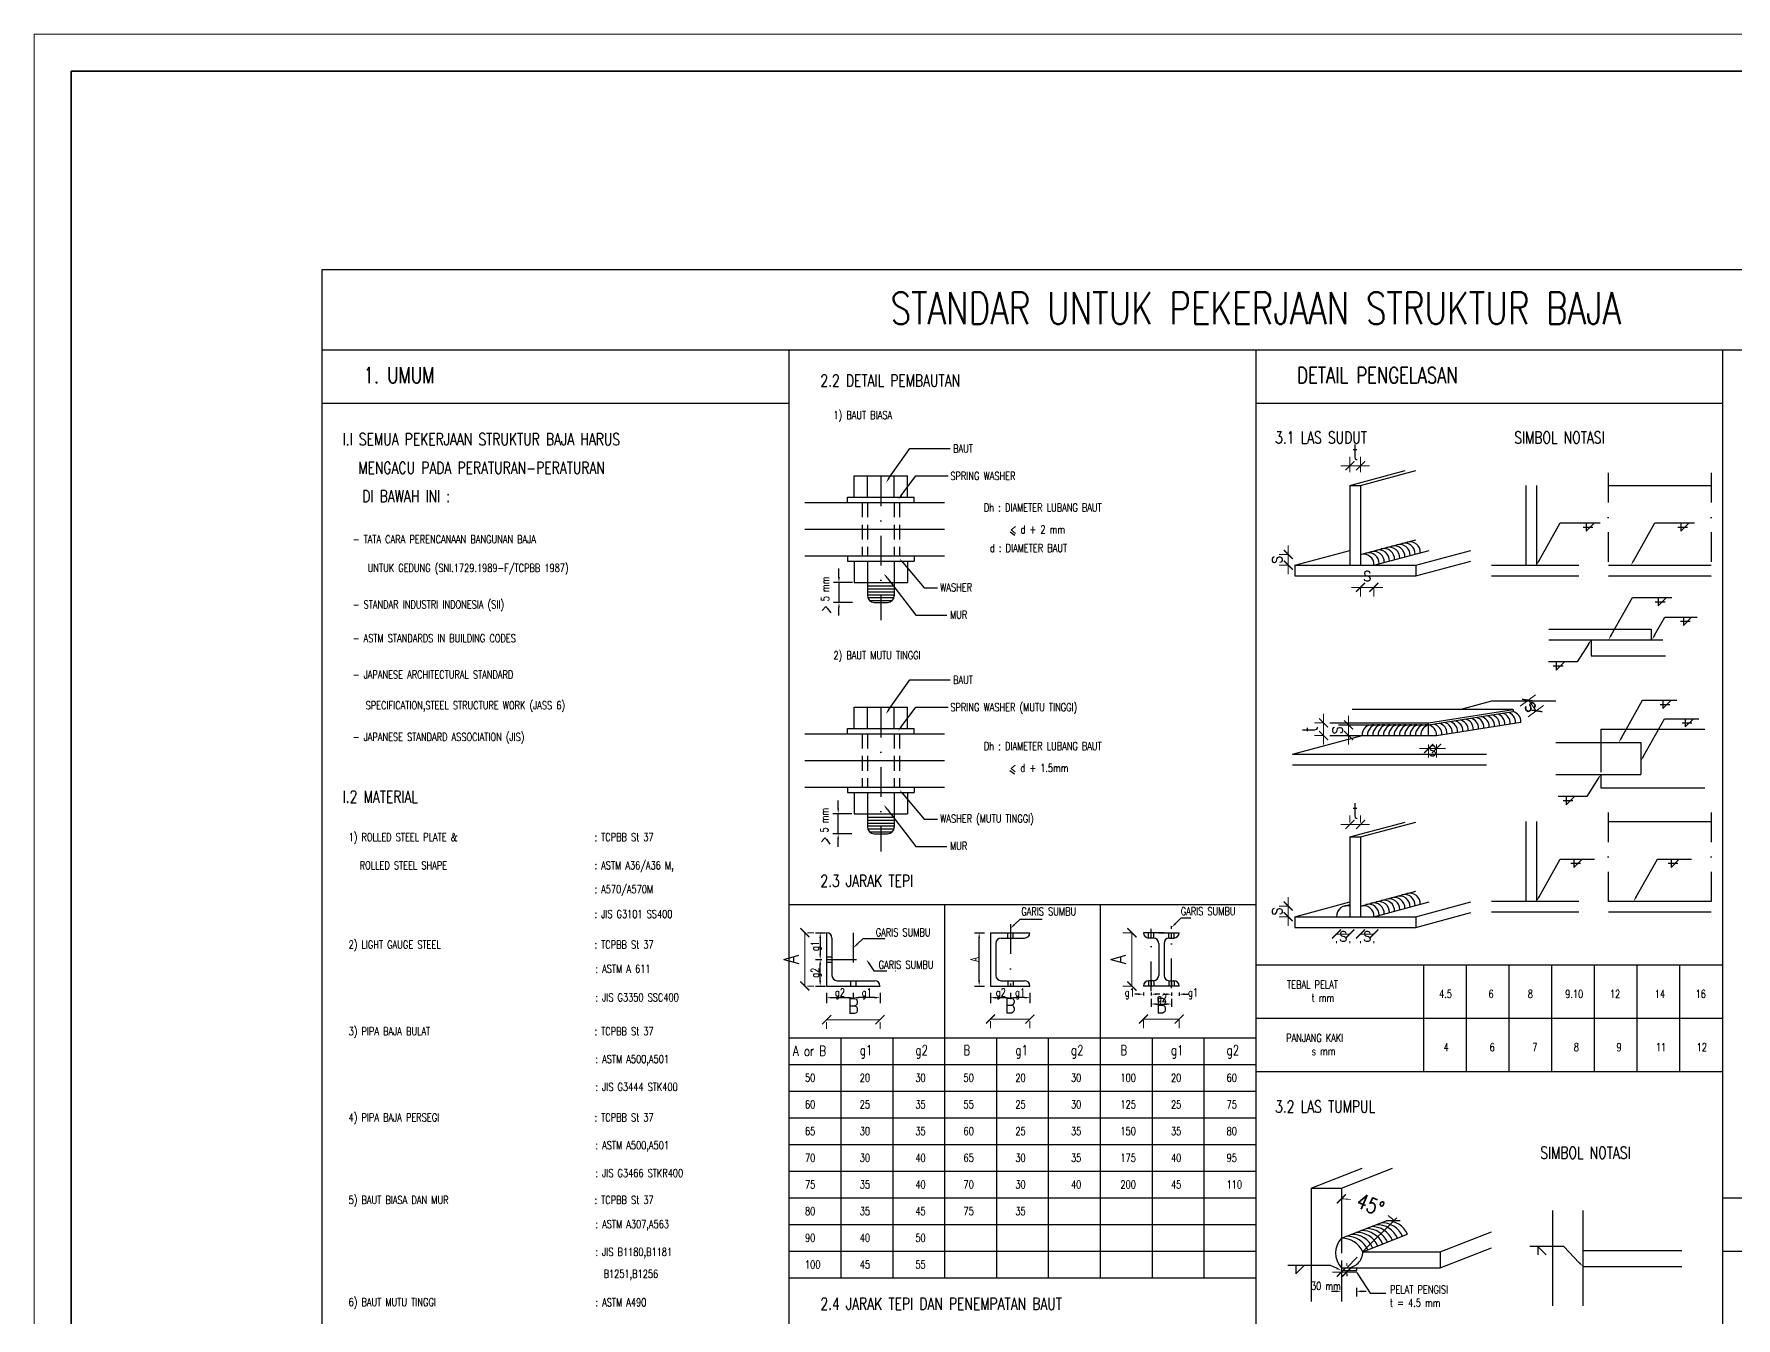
# Model space of a CAD drawing. Header units: inches. Extents: x 266054 to 836293, y -258454 to -102650.
# Drawn here: x 444722 to 467642, y -150696 to -133405 of the extents above; entities that cross this region are included whole.
import ezdxf
from ezdxf.enums import TextEntityAlignment as Align

# ---------------------------------------------------------------- set-up
doc = ezdxf.new("R2010")
doc.units = ezdxf.units.IN
doc.header["$LTSCALE"] = 800
doc.header["$MEASUREMENT"] = 0
for name, pattern in [('DASHDOT', [1, 0.5, -0.25, 0, -0.25]), ('DASHDOT2', [12.7, 6.35, -3.175, 0, -3.175]), ('DASHED', [0.75, 0.5, -0.25]), ('HIDDEN', [0.375, 0.25, -0.125]), ('HIDDEN2', [0.1875, 0.125, -0.0625])]:
    doc.linetypes.add(name, pattern=pattern)
for name, color, linetype, lineweight in [('DIMENSI', 179, 'Continuous', 0), ('GRS KOP', 1, 'Continuous', 35), ('kop', 7, 'Continuous', 20)]:
    doc.layers.add(name, color=color, linetype=linetype, lineweight=lineweight)
for name, color, linetype in [('LOGO', 7, 'Continuous'), ('U000D1', 8, 'Continuous'), ('U000G1', 1, 'Continuous'), ('U000G2', 7, 'Continuous'), ('U000GA', 9, 'HIDDEN2'), ('U000GG', 9, 'DASHDOT2'), ('U000H9', 9, 'Continuous'), ('U000T2', 7, 'Continuous'), ('U000T3', 7, 'Continuous'), ('U000T5', 5, 'Continuous')]:
    doc.layers.add(name, color=color, linetype=linetype)
doc.styles.add('BARU', font='arial.ttf')
doc.styles.add('ROMANS', font='romans.shx', dxfattribs={"width": 0.8, "height": 0.25})
doc.styles.add('SIMPLEX', font='SIMPLEX')
doc.styles.get("Standard").update_dxf_attribs({"font": 'romans.shx'})

# ---------------------------------------------------------------- blocks, each defined once
blk = doc.blocks.new('_ArchTick')
at = {"layer": 'LOGO', "color": 0, "const_width": 0.15}
blk.add_lwpolyline([(-0.5, -0.5), (0.5, 0.5)], dxfattribs=at)
blk = doc.blocks.new('kop')
at = {"layer": 'GRS KOP'}
blk.add_lwpolyline([(1, 54), (83, 54), (83, 1), (1, 1)], close=True, dxfattribs=at)
at = {"layer": 'kop', "color": 7}
for p, q in [((84, 55), (0, 55)), ((0, 55), (0, 0))]:
    blk.add_line(p, q, dxfattribs=at)
at = {"layer": 'kop', "style": 'BARU', "flags": 4}
for p, height in [((73.8, 5.4), 0.35), ((73.8, 4.9), 0.35), ((80.303, 5.382), 0.25), ((80.303, 4.882), 0.25), ((73.8, 4.4), 0.35), ((80.303, 4.382), 0.25)]:
    blk.add_attdef('-', p, '', height=height, dxfattribs=at)
at = {"layer": 'kop', "flags": 4}
for tag, p in [('AR-00', (78.057, 2.648)), ('00', (81.238, 2.647))]:
    blk.add_attdef(tag, text='', height=0.35, dxfattribs=at).set_placement(p, align=Align.MIDDLE)

msp = doc.modelspace()

# ---------------------------------------------------------------- linework, layer by layer
for p, q in [((448601.9, -136577.9), (473749.1, -136577.9)), ((448601.9, -157313.4), (448601.9, -136577.9)), ((448601.9, -137655.7), (473749.1, -137655.7)), ((454888.7, -137655.7), (454888.7, -157313.4)), ((461175.5, -137655.7), (461175.5, -157313.4)), ((467462.3, -137655.7), (467462.3, -157313.4)), ((448601.9, -138374.2), (454888.7, -138374.2)), ((461175.5, -145940.3), (467462.3, -145940.3)), ((463434.5, -145940.3), (463434.5, -147377.2)), ((464009.3, -145940.3), (464009.3, -147377.2)), ((464584.1, -145940.3), (464584.1, -147377.2)), ((465158.9, -145940.3), (465158.9, -147377.2)), ((465733.7, -145940.3), (465733.7, -147377.2)), ((466308.5, -145940.3), (466308.5, -147377.2)), ((466883.2, -145940.3), (466883.2, -147377.2)), ((461175.5, -146658.7), (467462.3, -146658.7)), ((461175.5, -147377.2), (467462.3, -147377.2)), ((467462.3, -149076.6), (473749.1, -149076.6)), ((467462.3, -149795.1), (473749.1, -149795.1))]:
    msp.add_line(p, q)
at = {"layer": 'DIMENSI', "color": 8, "lineweight": 0, "ltscale": 0.2}
for p, q in [((462443.2, -139304.8), (462443.2, -139097.1)), ((462586.9, -139304.8), (462586.9, -139097.1)), ((462443.2, -139218.6), (462321.7, -139218.6)), ((462443.2, -139218.6), (462586.9, -139218.6)), ((462586.9, -139218.6), (462708.4, -139218.6)), ((461614.9, -140413.7), (461490.5, -140413.7)), ((461612, -140413.7), (461612, -140292.2)), ((461612, -140413.7), (461612, -140557.4)), ((461614.9, -140557.4), (461490.5, -140557.4)), ((461612, -140557.4), (461612, -140678.9)), ((462586.9, -140856.3), (462465.4, -140856.3)), ((462586.9, -140853.4), (462586.9, -140977.8)), ((462586.9, -140856.3), (462766.5, -140856.3)), ((462766.5, -140853.4), (462766.5, -140977.8)), ((462766.5, -140856.3), (462888, -140856.3)), ((464737.3, -142456.9), (464943.7, -142304.7)), ((464841.9, -142598.7), (465048.3, -142446.6)), ((464950.5, -142518.7), (464845.9, -142376.8)), ((462091.4, -142681.8), (461967, -142681.8)), ((462088.5, -142681.8), (462088.5, -142560.3)), ((462088.5, -142681.8), (462088.5, -142852.4)), ((462427.6, -142708.7), (462303.1, -142708.7)), ((462424.6, -142708.7), (462424.6, -142587.2)), ((462424.6, -142708.7), (462424.6, -142852.4)), ((462091.4, -142852.4), (461967, -142852.4)), ((462088.5, -142852.4), (462088.5, -142973.9)), ((462427.6, -142852.4), (462303.1, -142852.4)), ((462424.6, -142852.4), (462424.6, -142973.9)), ((463503.1, -142973.9), (463503.1, -143148)), ((463609, -142973.9), (463609, -143148)), ((463503.1, -143026.5), (463381.6, -143026.5)), ((463503.1, -143026.5), (463609, -143026.5)), ((463609, -143026.5), (463730.5, -143026.5)), ((462443.2, -144023.4), (462443.2, -143927.4)), ((462586.9, -144023.4), (462586.9, -143927.4)), ((462443.2, -144048.9), (462321.7, -144048.9)), ((462443.2, -144048.9), (462586.9, -144048.9)), ((462586.9, -144048.9), (462708.4, -144048.9)), ((461612, -145148.3), (461612, -145026.8)), ((461614.9, -145148.3), (461490.5, -145148.3)), ((461614.9, -145292), (461490.5, -145292)), ((461612, -145148.3), (461612, -145292)), ((461612, -145292), (461612, -145413.5)), ((455102.7, -146226.2), (455102.7, -145507.7)), ((455138.4, -145507.7), (455224.2, -145507.7)), ((459505.3, -145507.7), (459386, -145507.7)), ((459507.5, -146226.2), (459507.5, -145507.7)), ((462263.5, -145525), (462443.2, -145525)), ((462586.9, -145525), (462766.5, -145525)), ((462263.5, -145619.2), (462263.5, -145646.5)), ((462443.2, -145619.2), (462443.2, -145646.5)), ((462586.9, -145619.2), (462586.9, -145646.5)), ((462766.5, -145619.2), (462766.5, -145646.5)), ((455138.4, -146226.2), (455224.2, -146226.2)), ((459505.3, -146226.2), (459386, -146226.2)), ((455396.2, -146678.6), (456114.7, -146678.6)), ((457602.1, -146670.4), (458133.4, -146670.4)), ((459662.8, -146670.4), (460144.4, -146670.4)), ((455396.2, -146714.3), (455396.2, -146800.1)), ((456114.7, -146714.3), (456114.7, -146800.1)), ((457602.1, -146700.4), (457602.1, -146791.9)), ((458133.4, -146700.4), (458133.4, -146791.9)), ((459662.8, -146687), (459662.8, -146791.9)), ((460144.4, -146687), (460144.4, -146791.9)), ((462328, -150079.3), (462206.5, -150079.3)), ((462328, -149996), (462328, -149957.8)), ((462328, -150079.3), (462399.8, -150079.3)), ((462399.8, -149996), (462399.8, -149957.8)), ((462399.8, -150079.3), (462521.3, -150079.3))]:
    msp.add_line(p, q, dxfattribs=at)
for start, end in [(82.91665, 90), (45, 50.98071)]:
    msp.add_arc((462328, -150091.3), 998.8, start, end, dxfattribs=at)
at = {"layer": 'U000D1'}
for p, q in [((456234.4, -139387.8), (456515.5, -138986.5)), ((456515.5, -138986.5), (457058.9, -138986.5)), ((456401.8, -139619.1), (456598.4, -139354.6)), ((456598.4, -139354.6), (457031.3, -139354.6)), ((464989.9, -140494.8), (465274.9, -139989.2)), ((465274.9, -139989.2), (465735, -139989.2)), ((465623.6, -139989.2), (465623.6, -140100.6)), ((465735, -139989.2), (465623.6, -140100.6)), ((465643, -139989.2), (465808.6, -139989.2)), ((465808.6, -139989.2), (465811.9, -139989.2)), ((466264.3, -140494.8), (466549.3, -139989.2)), ((466549.3, -139989.2), (467009.4, -139989.2)), ((467009.4, -139989.2), (466898, -140100.6)), ((466898, -139989.2), (466898, -140100.6)), ((466917.4, -139989.2), (467083.1, -139989.2)), ((465583.7, -140044.9), (465715.6, -140044.9)), ((466858.1, -140044.9), (466990, -140044.9)), ((455562.2, -140725.5), (455562.2, -140604.7)), ((456423.5, -140523.3), (456708.9, -140864)), ((455744.9, -140790.6), (455490.3, -140790.6)), ((455562.2, -140790.6), (455562.2, -141060)), ((456209.4, -140727.6), (456598.4, -141232.2)), ((456708.9, -140864), (456887.4, -140864)), ((455744.9, -141060), (455490.3, -141060)), ((455562.2, -141233.5), (455562.2, -141127.7)), ((465961.3, -141499.7), (466246.3, -140994.1)), ((466246.3, -140994.1), (466706.4, -140994.1)), ((466555.1, -141049.8), (466687, -141049.8)), ((466595, -140994.1), (466595, -141105.5)), ((466706.4, -140994.1), (466595, -141105.5)), ((466614.4, -140994.1), (466780.1, -140994.1)), ((456598.4, -141232.2), (457012.8, -141232.2)), ((466546.2, -141499.7), (466682.9, -141257.1)), ((466682.9, -141257.1), (467118.2, -141257.1)), ((466893.2, -141312.8), (467025.1, -141312.8)), ((467044.5, -141257.1), (466933.1, -141368.6)), ((466933.1, -141257.1), (466933.1, -141368.6)), ((465653.7, -141623), (465503.7, -141858.9)), ((466501.1, -141418.7), (466501.1, -141562.4)), ((465118.9, -141858.9), (465115.7, -141858.9)), ((465503.7, -141858.9), (465118.9, -141858.9)), ((465332.4, -141858.9), (465220.9, -141970.3)), ((465220.9, -141858.9), (465220.9, -141970.3)), ((465181, -141914.6), (465312.9, -141914.6)), ((456234.4, -142502.5), (456515.5, -142101.2)), ((456515.5, -142101.2), (457058.9, -142101.2)), ((456401.8, -142733.8), (456598.4, -142469.3)), ((456598.4, -142469.3), (457031.3, -142469.3)), ((466098.9, -142883), (466383.9, -142377.4)), ((466383.9, -142377.4), (466844, -142377.4)), ((466619.1, -142433.1), (466750.9, -142433.1)), ((466659, -142377.4), (466659, -142488.8)), ((466770.4, -142377.4), (466659, -142488.8)), ((466396.3, -143130.6), (466681.3, -142625)), ((466681.3, -142625), (467141.4, -142625)), ((466916.4, -142680.7), (467048.3, -142680.7)), ((466956.3, -142625), (466956.3, -142736.4)), ((467067.8, -142625), (466956.3, -142736.4)), ((465783.6, -143437.3), (465633.6, -143673.1)), ((456423.5, -143638), (456708.9, -143978.7)), ((465633.6, -143673.1), (465248.8, -143673.1)), ((465354.1, -143673.1), (465354.1, -143784.6)), ((465465.5, -143673.1), (465354.1, -143784.6)), ((455734.2, -143905.3), (455479.6, -143905.3)), ((455551.4, -143833.4), (455551.4, -143727.6)), ((455551.4, -144174.7), (455551.4, -143905.3)), ((456209.4, -143842.4), (456598.4, -144346.9)), ((465314.1, -143728.9), (465446, -143728.9)), ((456708.9, -143978.7), (456887.4, -143978.7)), ((455734.2, -144174.7), (455479.6, -144174.7)), ((455551.4, -144352.4), (455551.4, -144246.6)), ((456598.4, -144346.9), (457012.8, -144346.9)), ((464989.9, -145022.1), (465274.9, -144516.5)), ((465274.9, -144516.5), (465735, -144516.5)), ((465418.1, -144572.2), (465549.9, -144572.2)), ((465458, -144516.5), (465458, -144627.9)), ((465569.4, -144516.5), (465458, -144627.9)), ((466299.1, -145022.1), (466584, -144516.5)), ((466584, -144516.5), (467044.2, -144516.5)), ((466727.2, -144572.2), (466859.1, -144572.2)), ((466878.5, -144516.5), (466767.1, -144627.9)), ((466767.1, -144516.5), (466767.1, -144627.9)), ((460093.5, -145385.2), (460172.3, -145308.5)), ((460172.3, -145308.5), (460301.3, -145308.5)), ((455245.9, -145507.7), (455381.3, -145507.7)), ((457386.7, -145507.7), (457522.1, -145507.7)), ((457923.3, -145400), (458002.2, -145323.3)), ((458002.2, -145323.3), (458296.9, -145323.3)), ((455309.4, -145579.5), (455309.4, -145795.1)), ((455806.9, -145662.4), (455885.8, -145585.7)), ((455885.8, -145585.7), (456180.5, -145585.7)), ((457450.2, -146154.3), (457450.2, -145577.7)), ((455245.9, -145866.9), (455331.6, -145866.9)), ((455309.4, -146154.3), (455309.4, -145938.8)), ((455970.9, -145926.6), (456033.2, -146019.3)), ((456033.2, -146019.3), (456205.1, -146019.3)), ((456319.7, -146019.3), (456323, -146019.3)), ((455245.9, -146226.2), (455381.3, -146226.2)), ((455396.2, -146318.8), (455396.2, -146454.2)), ((455468, -146382.3), (455683.6, -146382.3)), ((455755.4, -146318.8), (455755.4, -146404.6)), ((456042.8, -146382.3), (455827.3, -146382.3)), ((456114.7, -146318.8), (456114.7, -146454.2)), ((457386.7, -146226.2), (457522.1, -146226.2)), ((457602.1, -146318.8), (457602.1, -146454.2)), ((457674, -146382.3), (457800, -146382.3)), ((457871.8, -146318.8), (457871.8, -146404.6)), ((458061.6, -146382.3), (457943.7, -146382.3)), ((458133.4, -146318.8), (458133.4, -146454.2)), ((459595.4, -146335.6), (459544.6, -146335.6)), ((459662.8, -146311.8), (459662.8, -146354.7)), ((459765.2, -146311.8), (459765.2, -146352.5)), ((459765.2, -146397.9), (459765.2, -146505.9)), ((459883, -146335.6), (459820.4, -146335.6)), ((459924.2, -146335.6), (459986.8, -146335.6)), ((460041.9, -146311.8), (460041.9, -146356.9)), ((460041.9, -146397.9), (460041.9, -146505.9)), ((460144.4, -146311.8), (460144.4, -146359)), ((460211.8, -146335.6), (460262.5, -146335.6)), ((459837.1, -146468.3), (459970.1, -146468.3)), ((464870.4, -149732.1), (464867.2, -149732.1)), ((465324.4, -149732.1), (464870.4, -149732.1)), ((464975.6, -149732.1), (464975.6, -149843.5)), ((464975.6, -149732.1), (465087.1, -149843.5)), ((465532.2, -149952.1), (465324.4, -149732.1)), ((462180.6, -149989.7), (461608.3, -149989.7)), ((461713.5, -149989.7), (461713.5, -150101.1)), ((461824.9, -149989.7), (461713.5, -150101.1)), ((461818.4, -149989.7), (461815.2, -149989.7)), ((462262.3, -150026.1), (462180.6, -149989.7)), ((462550.3, -150103.9), (462714.5, -150361.7)), ((462196.6, -150337.1), (462255.4, -150337.1)), ((462328, -150319.4), (462328, -150409)), ((462530.5, -150291.7), (462530.5, -150327.6)), ((462530.5, -150319.4), (462530.5, -150409)), ((462603, -150337.1), (462661.8, -150337.1)), ((462714.5, -150361.7), (462925.6, -150361.7)), ((462925.6, -150361.7), (462928.8, -150361.7))]:
    msp.add_line(p, q, dxfattribs=at)
for points in [[(456244.2, -139394.7), (456224.6, -139380.9), (456193.2, -139446.7)], [(456411.4, -139626.2), (456392.2, -139611.9), (456359, -139676.8)], [(456414.3, -140531), (456432.7, -140515.6), (456377.4, -140468.3)], [(465000.4, -140500.7), (464979.5, -140489), (464954.7, -140557.4)], [(466274.8, -140500.7), (466253.9, -140489), (466229.1, -140557.4)], [(455550.2, -140718.7), (455574.1, -140718.7), (455562.2, -140790.6)], [(456199.9, -140734.9), (456218.9, -140720.3), (456165.5, -140670.7)], [(455550.2, -141131.8), (455574.1, -141131.8), (455562.2, -141060)], [(465643.6, -141616.6), (465663.8, -141629.5), (465692.2, -141562.4)], [(465971.8, -141505.6), (465950.9, -141493.9), (465926.1, -141562.3)], [(466556.6, -141505.6), (466535.8, -141493.9), (466510.9, -141562.3)], [(456244.2, -142509.4), (456224.6, -142495.7), (456193.2, -142561.4)], [(456411.4, -142740.9), (456392.2, -142726.7), (456359, -142791.5)], [(466109.3, -142888.9), (466088.5, -142877.1), (466063.6, -142945.6)], [(466406.7, -143136.5), (466385.8, -143124.7), (466361, -143193.2)], [(465773.5, -143430.9), (465793.7, -143443.7), (465822.1, -143376.7)], [(456414.3, -143645.7), (456432.7, -143630.4), (456377.4, -143583)], [(455539.4, -143833.4), (455563.4, -143833.4), (455551.4, -143905.3)], [(456199.9, -143849.7), (456218.9, -143835), (456165.5, -143785.5)], [(455539.4, -144246.6), (455563.4, -144246.6), (455551.4, -144174.7)], [(465000.4, -145028), (464979.5, -145016.2), (464954.7, -145084.7)], [(466309.5, -145028), (466288.6, -145016.2), (466263.8, -145084.7)], [(455297.4, -145579.5), (455321.4, -145579.5), (455309.4, -145507.7)], [(457438.3, -145579.5), (457462.2, -145579.5), (457450.2, -145507.7)], [(457931.7, -145408.6), (457915, -145391.5), (457871.8, -145450.1)], [(460101.8, -145393.8), (460085.1, -145376.6), (460041.9, -145435.3)], [(455815.3, -145671), (455798.6, -145653.8), (455755.4, -145712.5)], [(455297.4, -145795.1), (455321.4, -145795.1), (455309.4, -145866.9)], [(455297.4, -145938.8), (455321.4, -145938.8), (455309.4, -145866.9)], [(455961, -145933.3), (455980.8, -145919.9), (455930.8, -145866.9)], [(455297.4, -146154.3), (455321.4, -146154.3), (455309.4, -146226.2)], [(457438.3, -146154.3), (457462.2, -146154.3), (457450.2, -146226.2)], [(455468, -146370.4), (455468, -146394.3), (455396.2, -146382.3)], [(455683.6, -146370.4), (455683.6, -146394.3), (455755.4, -146382.3)], [(455827.3, -146370.4), (455827.3, -146394.3), (455755.4, -146382.3)], [(456042.8, -146370.4), (456042.8, -146394.3), (456114.7, -146382.3)], [(457674, -146370.4), (457674, -146394.3), (457602.1, -146382.3)], [(457800, -146370.4), (457800, -146394.3), (457871.8, -146382.3)], [(457943.7, -146370.4), (457943.7, -146394.3), (457871.8, -146382.3)], [(458061.6, -146370.4), (458061.6, -146394.3), (458133.4, -146382.3)], [(459590.9, -146323.6), (459590.9, -146347.6), (459662.8, -146335.6)], [(459837.1, -146323.6), (459837.1, -146347.6), (459765.2, -146335.6)], [(459970.1, -146323.6), (459970.1, -146347.6), (460041.9, -146335.6)], [(460216.2, -146323.6), (460216.2, -146347.6), (460144.4, -146335.6)], [(459837.1, -146456.3), (459837.1, -146480.3), (459765.2, -146468.3)], [(459970.1, -146456.3), (459970.1, -146480.3), (460041.9, -146468.3)], [(462267.2, -150015.2), (462257.5, -150037.1), (462328, -150055.4)], [(462540.2, -150110.3), (462560.4, -150097.4), (462511.7, -150043.2)], [(465540.9, -149943.9), (465523.5, -149960.3), (465581.5, -150004.3)], [(462256.1, -150325.2), (462256.1, -150349.1), (462328, -150337.1)], [(462602.3, -150325.2), (462602.3, -150349.1), (462530.5, -150337.1)]]:
    msp.add_solid(points, dxfattribs=at)
at = {"layer": 'U000G1'}
for p, q in [((455947.1, -140835.7), (456306.3, -140835.7)), ((455947.1, -140875.5), (456306.3, -140875.5)), ((455947.1, -140915.3), (456306.3, -140915.3)), ((455947.1, -140955.1), (456306.3, -140955.1)), ((455947.1, -140994.9), (456306.3, -140994.9)), ((455974.4, -141034.7), (456278.9, -141034.7)), ((462289.5, -142708.7), (463503.1, -142708.7)), ((455947.1, -143950.5), (456306.3, -143950.5)), ((455947.1, -143990.3), (456306.3, -143990.3)), ((455947.1, -144030.1), (456306.3, -144030.1)), ((455947.1, -144069.9), (456306.3, -144069.9)), ((455947.1, -144109.7), (456306.3, -144109.7)), ((455974.4, -144149.5), (456278.9, -144149.5)), ((462614.2, -149805.1), (463073.1, -149346.2)), ((462328, -150055.4), (462530.5, -150055.4)), ((462399.8, -150096.4), (462399.8, -150132.3)), ((462530.5, -150019.5), (462530.5, -150055.4))]:
    msp.add_line(p, q, dxfattribs=at)
at = {"layer": 'U000G2'}
for p, q in [((461175.5, -138374.2), (467462.3, -138374.2)), ((462443.2, -139482.5), (463186.2, -139283.4)), ((462586.9, -139482.5), (463329.9, -139283.4)), ((455767.4, -139353.6), (456485.9, -139353.6)), ((455767.4, -139641), (455767.4, -139353.6)), ((455947.1, -139641), (455947.1, -139353.6)), ((456306.3, -139641), (456306.3, -139353.6)), ((456485.9, -139641), (456485.9, -139353.6)), ((462443.2, -139482.5), (462586.9, -139482.5)), ((462443.2, -139482.5), (462443.2, -140557.4)), ((462586.9, -139482.5), (462586.9, -140557.4)), ((464811, -139482.5), (464811, -140557.4)), ((464954.7, -139482.5), (464954.7, -140557.4)), ((465926.8, -139482.5), (467308.4, -139482.5)), ((455103.7, -139712.8), (456984.3, -139712.8)), ((455677.6, -139712.8), (455677.6, -139641)), ((455677.6, -139641), (456575.7, -139641)), ((456575.7, -139712.8), (456575.7, -139641)), ((455103.7, -140072.1), (456984.3, -140072.1)), ((462586.9, -140413.7), (463329.9, -140214.6)), ((455103.7, -140431.3), (456984.3, -140431.3)), ((455677.6, -140431.3), (455677.6, -140503.2)), ((456575.7, -140431.3), (456575.7, -140503.2)), ((461700.2, -140557.4), (462443.2, -140358.3)), ((462766.5, -140557.4), (463509.5, -140358.3)), ((463329.9, -140557.4), (464072.9, -140358.3)), ((455677.6, -140503.2), (456575.7, -140503.2)), ((455767.4, -140503.2), (455767.4, -140790.6)), ((455947.1, -140503.2), (455947.1, -140970.2)), ((456306.3, -140503.2), (456306.3, -140970.2)), ((456485.9, -140503.2), (456485.9, -140790.6)), ((461700.2, -140557.4), (461700.2, -140701.1)), ((461700.2, -140557.4), (463329.9, -140557.4)), ((461700.2, -140701.1), (463329.9, -140701.1)), ((463329.9, -140701.1), (464072.9, -140502)), ((463329.9, -140557.4), (463329.9, -140701.1)), ((464351.4, -140557.4), (465524.3, -140557.4)), ((464351.4, -140701.1), (465524.3, -140701.1)), ((465926.8, -140557.4), (467308.4, -140557.4)), ((465926.8, -140701.1), (467308.4, -140701.1)), ((455767.4, -140790.6), (456485.9, -140790.6)), ((456036.9, -141060), (456216.5, -141060)), ((465119.5, -141418.7), (466501.1, -141418.7)), ((465119.5, -141562.4), (466655.2, -141562.4)), ((465692.2, -141562.4), (465692.2, -141778)), ((465692.2, -141778), (466693.4, -141778)), ((455767.4, -142468.3), (456485.9, -142468.3)), ((455767.4, -142755.7), (455767.4, -142468.3)), ((455947.1, -142755.7), (455947.1, -142468.3)), ((456306.3, -142755.7), (456306.3, -142468.3)), ((456485.9, -142755.7), (456485.9, -142468.3)), ((464639.5, -142499.9), (462471.4, -142499.9)), ((463503.1, -142681.8), (464639.5, -142499.9)), ((463922.3, -142499.9), (464354.2, -142384.2)), ((464354.2, -142384.2), (465216.4, -142384.2)), ((455677.6, -142827.5), (455677.6, -142755.7)), ((455677.6, -142755.7), (456575.7, -142755.7)), ((456575.7, -142827.5), (456575.7, -142755.7)), ((462170.5, -142681.8), (463503.1, -142681.8)), ((463609, -142852.4), (464744.1, -142670.8)), ((465822.1, -142766), (465822.1, -142945.6)), ((465822.1, -142766), (467220.4, -142766)), ((455103.7, -142827.5), (456984.3, -142827.5)), ((461671.8, -143103), (462606.9, -142852.4)), ((462170.5, -142852.4), (463609, -142852.4)), ((465217.8, -142945.6), (466361, -142945.6)), ((466361, -142945.6), (466361, -143376.7)), ((455103.7, -143186.8), (456984.3, -143186.8)), ((461671.8, -143103), (464283.2, -143103)), ((461671.8, -143246.7), (464283.2, -143246.7)), ((465217.8, -143376.7), (466361, -143376.7)), ((465822.1, -143376.7), (465822.1, -143556.3)), ((455103.7, -143546), (456984.3, -143546)), ((455677.6, -143546), (455677.6, -143617.9)), ((455677.6, -143617.9), (456575.7, -143617.9)), ((455767.4, -143617.9), (455767.4, -143905.3)), ((455947.1, -143617.9), (455947.1, -144084.9)), ((456306.3, -143617.9), (456306.3, -144084.9)), ((456485.9, -143617.9), (456485.9, -143905.3)), ((456575.7, -143546), (456575.7, -143617.9)), ((465822.1, -143556.3), (467220.4, -143556.3)), ((455767.4, -143905.3), (456485.9, -143905.3)), ((462443.2, -144217.1), (463186.2, -144018)), ((462586.9, -144217.1), (463329.9, -144018)), ((464811, -144009.7), (464811, -145084.7)), ((464954.7, -144009.7), (464954.7, -145084.7)), ((465926.8, -144009.7), (467308.4, -144009.7)), ((456036.9, -144174.7), (456216.5, -144174.7)), ((462443.2, -144217.1), (462586.9, -144217.1)), ((462443.2, -144217.1), (462443.2, -145292)), ((462586.9, -144217.1), (462586.9, -145292)), ((462586.9, -145148.3), (463329.9, -144949.2)), ((456984.3, -145125.8), (456984.3, -150155.2)), ((459079.9, -145125.8), (459079.9, -150155.2)), ((461700.2, -145292), (462443.2, -145092.9)), ((461700.2, -145292), (461700.2, -145435.7)), ((461700.2, -145292), (463329.9, -145292)), ((462369, -145148.2), (462443.2, -145128.3)), ((462766.5, -145292), (463509.5, -145092.9)), ((463329.9, -145292), (464072.9, -145092.9)), ((463329.9, -145435.7), (464072.9, -145236.6)), ((463329.9, -145292), (463329.9, -145435.7)), ((464351.4, -145084.7), (465524.3, -145084.7)), ((464351.4, -145228.4), (465524.3, -145228.4)), ((465926.8, -145084.7), (467308.4, -145084.7)), ((465926.8, -145228.4), (467308.4, -145228.4)), ((455396.2, -145507.7), (455396.2, -146226.2)), ((457602.1, -145507.7), (457602.1, -146226.2)), ((457602.1, -145507.7), (458133.4, -145507.7)), ((457835.9, -145579.5), (457835.9, -145507.7)), ((457907.8, -145579.5), (457907.8, -145507.7)), ((459939.5, -145507.7), (459662.8, -145507.7)), ((459729.3, -145579.5), (459729.3, -145507.7)), ((459765.2, -145579.5), (459765.2, -145507.7)), ((459801.1, -145579.5), (459801.1, -145507.7)), ((459867.7, -145507.7), (460144.4, -145507.7)), ((460006, -145579.5), (460006, -145507.7)), ((460041.9, -145579.5), (460041.9, -145507.7)), ((460077.9, -145579.5), (460077.9, -145507.7)), ((461700.2, -145435.7), (463329.9, -145435.7)), ((455468, -145579.5), (455468, -146082.5)), ((457674, -145651.4), (457674, -146082.5)), ((457745.8, -145579.5), (458061.6, -145579.5)), ((459795.8, -145579.5), (459734.6, -145579.5)), ((459867.7, -145651.4), (459867.7, -146082.5)), ((459939.5, -145651.4), (459939.5, -146082.5)), ((460011.4, -145579.5), (460072.5, -145579.5)), ((455396.2, -145831), (455468, -145831)), ((455396.2, -145902.9), (455468, -145902.9)), ((455539.9, -146154.3), (456042.8, -146154.3)), ((455719.5, -146154.3), (455719.5, -146226.2)), ((455791.4, -146154.3), (455791.4, -146226.2)), ((457745.8, -146154.3), (458061.6, -146154.3)), ((457835.9, -146154.3), (457835.9, -146226.2)), ((457907.8, -146154.3), (457907.8, -146226.2)), ((459729.3, -146154.3), (459729.3, -146226.2)), ((459795.8, -146154.3), (459734.6, -146154.3)), ((459765.2, -146154.3), (459765.2, -146226.2)), ((459801.1, -146154.3), (459801.1, -146226.2)), ((460006, -146154.3), (460006, -146226.2)), ((460011.4, -146154.3), (460072.5, -146154.3)), ((460041.9, -146154.3), (460041.9, -146226.2)), ((460077.9, -146154.3), (460077.9, -146226.2)), ((455396.2, -146226.2), (456114.7, -146226.2)), ((457602.1, -146226.2), (458133.4, -146226.2)), ((460144.4, -146226.2), (459662.8, -146226.2)), ((455587.2, -146922), (455587.2, -150155.2)), ((456285.8, -146922), (456285.8, -150155.2)), ((457682.8, -146922), (457682.8, -150155.2)), ((458381.4, -146922), (458381.4, -150155.2)), ((459778.4, -146922), (459778.4, -150155.2)), ((460477, -146922), (460477, -150155.2)), ((461919.5, -148945.7), (462607.8, -148677.9)), ((462328, -148945.7), (463016.2, -148677.9)), ((461919.5, -148945.7), (462328, -148945.7)), ((461919.5, -148945.7), (461919.5, -150473.1)), ((462328, -148945.7), (462328, -149622.4)), ((462328, -149622.4), (462930.6, -149387.9)), ((465173.1, -149248.1), (465173.1, -150533.6)), ((465581.5, -149248.1), (465581.5, -150533.6)), ((462615.4, -149803.9), (463218, -149569.5)), ((463659.8, -149803.9), (464348, -149536.2)), ((462615.4, -149803.9), (463659.8, -149803.9)), ((463659.8, -150019.5), (464348, -149751.7)), ((463659.8, -149803.9), (463659.8, -150019.5)), ((465581.5, -149788.8), (466913.3, -149788.8)), ((462328, -150019.5), (463659.8, -150019.5)), ((462328, -150019.5), (462328, -150473.1)), ((465581.5, -150004.3), (466913.3, -150004.3))]:
    msp.add_line(p, q, dxfattribs=at)
at = {"layer": 'U000G2', "color": 1}
for p, q in [((454888.7, -145125.8), (461175.5, -145125.8)), ((454888.7, -146922), (461175.5, -146922)), ((454888.7, -147281.3), (461175.5, -147281.3)), ((454888.7, -147640.5), (461175.5, -147640.5)), ((454888.7, -147999.8), (461175.5, -147999.8)), ((454888.7, -148359), (461175.5, -148359)), ((454888.7, -148718.2), (461175.5, -148718.2)), ((454888.7, -149077.5), (461175.5, -149077.5)), ((454888.7, -149436.7), (461175.5, -149436.7)), ((454888.7, -149796), (461175.5, -149796)), ((454888.7, -150155.2), (461175.5, -150155.2))]:
    msp.add_line(p, q, dxfattribs=at)
at = {"layer": 'U000G2'}
for centre, radius, start, end in [((456036.9, -140970.2), 89.8, 180, 270), ((456216.5, -140970.2), 89.8, 270, 0), ((456036.9, -144084.9), 89.8, 180, 270), ((456216.5, -144084.9), 89.8, 270, 0), ((455396.2, -145579.5), 71.8, 0, 90), ((458061.6, -145507.7), 71.8, 270, 0), ((459734.6, -145507.7), 71.8, 180, 270), ((460072.5, -145507.7), 71.8, 270, 0), ((457745.8, -145651.4), 71.8, 90, 180), ((459795.8, -145651.4), 71.8, 0, 90), ((460011.4, -145651.4), 71.8, 90, 180), ((455539.9, -146082.5), 71.8, 180, 270), ((456042.8, -146226.2), 71.8, 0, 90), ((457745.8, -146082.5), 71.8, 180, 270), ((458061.6, -146226.2), 71.8, 0, 90), ((459734.6, -146226.2), 71.8, 90, 180), ((459795.8, -146082.5), 71.8, 270, 0), ((460011.4, -146082.5), 71.8, 180, 270), ((460072.5, -146226.2), 71.8, 0, 90), ((462540.1, -149820.9), 290.5, 136.88808, 223.11192), ((462404.5, -149808.6), 210.9, 268.72612, 1.27388)]:
    msp.add_arc(centre, radius, start, end, dxfattribs=at)
at = {"layer": 'U000GA', "linetype": 'HIDDEN'}
for p, q in [((455875.2, -139712.8), (455875.2, -140431.3)), ((455947.1, -139712.8), (455947.1, -140431.3)), ((456306.3, -139712.8), (456306.3, -140431.3)), ((456378.2, -139712.8), (456378.2, -140431.3)), ((455875.2, -142827.5), (455875.2, -143546)), ((455947.1, -142827.5), (455947.1, -143546)), ((456306.3, -142827.5), (456306.3, -143546)), ((456378.2, -142827.5), (456378.2, -143546)), ((462328, -149622.4), (462328, -150019.5)), ((462399.8, -150019.5), (462615.4, -149803.9))]:
    msp.add_line(p, q, dxfattribs=at)
at = {"layer": 'U000GA', "linetype": 'DASHED'}
msp.add_line((465822.1, -142945.6), (465822.1, -143376.7), dxfattribs=at)
at = {"layer": 'U000GG', "linetype": 'DASHDOT'}
for p, q in [((465920.8, -139314.4), (465920.8, -140883.3)), ((467308.4, -139314.4), (467308.4, -140883.3)), ((456126.7, -139361.6), (456126.7, -141299.5)), ((456126.7, -142476.3), (456126.7, -144414.2)), ((465920.8, -143887.6), (465920.8, -145410.5)), ((467308.4, -143887.6), (467308.4, -145410.5)), ((455755.4, -145507.7), (455755.4, -146226.2)), ((457871.8, -145393.3), (457871.8, -146226.2)), ((459765.2, -146293.6), (459765.2, -145453.1)), ((460041.9, -146255.6), (460041.9, -145419.2)), ((455396.2, -145866.9), (456114.7, -145866.9))]:
    msp.add_line(p, q, dxfattribs=at)
at = {"layer": 'U000H9'}
for p, q in [((463503.1, -142708.7), (464639.5, -142526.9)), ((464639.5, -142499.9), (464639.5, -142529)), ((463503.1, -142852.4), (463503.1, -142681.8))]:
    msp.add_line(p, q, dxfattribs=at)
for centre, radius, start, end in [((463179.4, -140402.5), 142.5, 357.498, 105.18238), ((463248.8, -140383.9), 142.5, 357.498, 105.18238), ((462624.2, -140551.2), 142.5, 357.498, 105.18238), ((462693.6, -140532.6), 142.5, 357.498, 105.18238), ((462763, -140514), 142.5, 357.498, 105.18238), ((462832.4, -140495.4), 142.5, 357.498, 105.18238), ((462901.8, -140476.8), 142.5, 357.498, 105.18238), ((462971.2, -140458.2), 142.5, 357.498, 105.18238), ((463040.6, -140439.6), 142.5, 357.498, 105.18238), ((463110, -140421), 142.5, 357.498, 105.18238), ((464463.9, -142686), 138.5, 356.89466, 76.46591), ((464534.9, -142674.6), 138.5, 356.89466, 76.46591), ((464605.8, -142663.3), 138.5, 356.89466, 75.90422), ((462745.1, -142844.9), 138.5, 79.5582, 183.10534), ((462817, -142844.9), 138.5, 79.5582, 183.10534), ((462888.8, -142844.9), 138.5, 79.5582, 183.10534), ((462960.7, -142844.9), 138.5, 79.5582, 183.10534), ((463032.5, -142844.9), 138.5, 79.5582, 183.10534), ((463104.4, -142844.9), 138.5, 79.5582, 183.10534), ((463176.2, -142844.9), 138.5, 79.5582, 183.10534), ((463248.1, -142844.9), 138.5, 79.5582, 183.10534), ((463319.9, -142844.9), 138.5, 79.5582, 183.10534), ((463391.8, -142844.9), 138.5, 79.5582, 183.10534), ((463463.6, -142844.9), 138.5, 79.5582, 183.10534), ((463535.5, -142844.9), 138.5, 103.53409, 183.10534), ((463470.7, -142844.9), 138.5, 356.89466, 76.46591), ((463541.6, -142833.6), 138.5, 356.89466, 76.46591), ((463612.6, -142822.2), 138.5, 356.89466, 76.46591), ((463683.5, -142810.9), 138.5, 356.89466, 76.46591), ((463754.5, -142799.5), 138.5, 356.89466, 76.46591), ((463825.4, -142788.2), 138.5, 356.89466, 76.46591), ((463896.3, -142776.8), 138.5, 356.89466, 76.46591), ((463967.3, -142765.5), 138.5, 356.89466, 76.46591), ((464038.2, -142754.1), 138.5, 356.89466, 76.46591), ((464109.2, -142742.8), 138.5, 356.89466, 76.46591), ((464180.1, -142731.4), 138.5, 356.89466, 76.46591), ((464251.1, -142720.1), 138.5, 356.89466, 76.46591), ((464322, -142708.7), 138.5, 356.89466, 76.46591), ((464393, -142697.3), 138.5, 356.89466, 76.46591), ((462901.8, -145211.4), 142.5, 357.498, 105.18238), ((462971.2, -145192.8), 142.5, 357.498, 105.18238), ((463040.6, -145174.2), 142.5, 357.498, 105.18238), ((463110, -145155.6), 142.5, 357.498, 105.18238), ((463179.4, -145137), 142.5, 357.498, 105.18238), ((463248.8, -145118.4), 142.5, 357.498, 105.18238), ((462405.9, -145285.8), 142.5, 74.81762, 182.502), ((462624.2, -145285.8), 142.5, 357.498, 105.18238), ((462693.6, -145267.2), 142.5, 357.498, 105.18238), ((462763, -145248.6), 142.5, 357.498, 105.18238), ((462832.4, -145230), 142.5, 357.498, 105.18238), ((462872.5, -149718.2), 304.3, 23.76679, 91.6704), ((462939.5, -149692.1), 304.3, 23.76679, 91.6704), ((462336.8, -149926.6), 304.3, 23.76679, 91.6704), ((462403.8, -149900.5), 304.3, 23.76679, 91.6704), ((462470.8, -149874.5), 304.3, 23.76679, 91.6704), ((462537.7, -149848.4), 304.3, 23.76679, 91.6704), ((462604.7, -149822.4), 304.3, 23.76679, 91.6704), ((462671.6, -149796.3), 304.3, 23.76679, 91.6704), ((462738.6, -149770.3), 304.3, 23.76679, 91.6704), ((462805.6, -149744.2), 304.3, 23.76679, 91.6704)]:
    msp.add_arc(centre, radius, start, end, dxfattribs=at)
at = {"layer": 'U000T2'}
for p, q in [((457867.5, -140109.9), (457931, -140154.8)), ((455403.5, -141135.1), (455451.7, -141198.6)), ((457864.6, -143322.6), (457927.3, -143366.1)), ((455392.8, -144249.8), (455440.9, -144313.3))]:
    msp.add_line(p, q, dxfattribs=at)

# ---------------------------------------------------------------- block references
at = {"layer": 'DIMENSI', "color": 8, "lineweight": 0, "ltscale": 0.2, "xscale": 121.5, "yscale": 121.5, "zscale": 121.4999999999999}
for p in [(462443.2, -139218.6), (462586.9, -140856.3), (463503.1, -143026.5), (462443.2, -144048.9), (462443.2, -145525), (462766.5, -145525), (456114.7, -146678.6), (458133.4, -146670.4), (460144.4, -146670.4), (462328, -150079.3)]:
    msp.add_blockref('_ArchTick', p, dxfattribs=at)
at = {"layer": 'DIMENSI', "color": 8, "lineweight": 0, "ltscale": 0.2, "yscale": 121.5, "zscale": 121.4999999999999}
for p, xscale, rotation in [((462586.9, -139218.6), 121.5, 180), ((461612, -140413.7), 121.5, 270), ((461612, -140557.4), 121.5, 90), ((462766.5, -140856.3), 121.5, 180), ((464845.9, -142376.8), 121.4999999999808, 126.3994407568585), ((464950.5, -142518.7), 121.4999999999808, 306.3994407568585), ((462088.5, -142681.8), 121.5, 270), ((462088.5, -142852.4), 121.5, 90), ((462424.6, -142708.7), 121.5, 270), ((462424.6, -142852.4), 121.5, 90), ((463609, -143026.5), 121.5, 180), ((462586.9, -144048.9), 121.5, 180), ((461612, -145148.3), 121.5, 270), ((461612, -145292), 121.5, 90), ((455102.7, -145507.7), 121.5, 90), ((459507.5, -145507.7), 121.5, 90), ((462263.5, -145525), 121.5, 180), ((462586.9, -145525), 121.5, 180), ((455102.7, -146226.2), 121.5, 270), ((459507.5, -146226.2), 121.5, 270), ((455396.2, -146678.6), 121.5, 180), ((457602.1, -146670.4), 121.5, 180), ((459662.8, -146670.4), 121.5, 180), ((462328, -149092.5), 121.5, 180), ((463034.2, -149385), 121.4999999999498, 315.0000000000097), ((462399.8, -150079.3), 121.5, 180)]:
    msp.add_blockref('_ArchTick', p, dxfattribs=dict(at, xscale=xscale, rotation=rotation))
at = {"layer": 'kop', "xscale": 500, "yscale": 500, "zscale": 500}
msp.add_blockref('kop', (444722.3, -160904.6), dxfattribs=at)

# ---------------------------------------------------------------- texts
at = {"layer": 'DIMENSI', "color": 2, "lineweight": 0, "ltscale": 0.2, "char_height": 202.5, "attachment_point": 5, "style": 'ROMANS'}
for s, insert in [('\\A1;t', (462515, -139035)), ('\\A1;s', (462676.7, -140672.7)), ('\\A1;s', (463556, -143026.5)), ('\\A1;t', (462515, -143865.3)), ('\\A1;s', (462353.4, -145525)), ('\\A1;s', (462676.7, -145525)), ('\\A1;B', (455755.4, -146496.3)), ('\\A1;B', (457867.8, -146488.2)), ('\\A1;B', (459903.6, -146488.2))]:
    msp.add_mtext(s, dxfattribs=dict(at, insert=insert))
for s, insert, rotation in [('\\A1;s', (461428.4, -140485.6), 90), ('\\A1;s', (464898.2, -142447.7), 306.39944), ('\\A1;t', (461904.9, -142767.1), 90), ('\\A1;s', (462241, -142780.6), 90), ('\\A1;s', (461428.4, -145220.2), 90), ('\\A1;A', (454920.4, -145866.9), 90), ('\\A1;A', (459325.2, -145866.9), 90), ('\\A1;45°', (462719.1, -149172.2), 336.94868)]:
    msp.add_mtext(s, dxfattribs=dict(at, insert=insert, rotation=rotation))
at = {"layer": 'U000T2', "style": 'SIMPLEX', "width": 0.75}
for s, height, p in [('1) BAUT BIASA', 107.774, (455488, -138589.2)), ('Dh : DIAMETER LUBANG BAUT', 107.774, (457513.7, -139835.9)), ('< d + 2 mm', 107.77, (457869.2, -140130)), ('- TATA CARA PERENCANAAN BANGUNAN BAJA', 107.774, (449015.1, -140263.1)), ('d : DIAMETER BAUT', 107.774, (457595.2, -140380.9)), ('UNTUK GEDUNG (SNI.1729.1989-F/TCPBB 1987)', 107.774, (449214.8, -140648.9)), ('- STANDAR INDUSTRI INDONESIA (SII)', 107.774, (449015.1, -141141.2)), ('- ASTM STANDARDS IN BUILDING CODES', 107.774, (449015.1, -141595.9)), ('2) BAUT MUTU TINGGI', 107.774, (455488, -141825.3)), ('- JAPANESE ARCHITECTURAL STANDARD', 107.774, (449015.1, -142084.9)), ('SPECIFICATION,STEEL STRUCTURE WORK (JASS 6)', 107.774, (449188.6, -142498.7)), ('- JAPANESE STANDARD ASSOCIATION (JIS)', 107.774, (449015.1, -142925.5)), ('Dh : DIAMETER LUBANG BAUT', 107.774, (457513.7, -143048.6)), ('< d + 1.5mm', 107.774, (457867, -143342.7)), ('1) ROLLED STEEL PLATE & ', 107.774, (448958.9, -144273.9)), (': TCPBB St 37', 107.774, (452269.7, -144273.9)), ('  ROLLED STEEL SHAPE', 107.774, (448996.9, -144654.6)), (': ASTM A36/A36 M,', 107.774, (452269.7, -144654.6)), (': A570/A570M', 107.774, (452269.7, -144975.6)), (': JIS G3101 SS400', 107.774, (452269.7, -145309.8)), ('2) LIGHT GAUGE STEEL  ', 107.774, (448958.9, -145721.5)), (': TCPBB St 37', 107.774, (452269.7, -145721.5)), (': ASTM A 611', 107.774, (452282.5, -146047.1)), ('TEBAL PELAT', 107.774, (461596.5, -146260.7)), (': JIS G3350 SSC400', 107.774, (452282.5, -146432.9)), ('t mm', 107.77, (461927.5, -146438.1)), ('3) PIPA BAJA BULAT', 107.774, (448958.9, -146888.7)), (': TCPBB St 37', 107.774, (452269.7, -146888.7)), ('PANJANG KAKI', 107.774, (461585.6, -146979.2)), ('s mm', 107.77, (461927.5, -147156.6)), (': ASTM A500,A501', 107.774, (452282.5, -147262.7)), (': JIS G3444 STK400', 107.774, (452282.5, -147638.1)), ('50', 107.77, (455105.1, -147515.3)), ('20', 107.77, (455842.2, -147515.3)), ('30', 107.77, (456591.4, -147515.3)), ('50', 107.77, (457239.2, -147515.3)), ('20', 107.77, (457937.8, -147515.3)), ('30', 107.77, (458687, -147515.3)), ('100', 107.77, (459352.9, -147515.3)), ('20', 107.77, (460033.4, -147515.3)), ('60', 107.77, (460782.6, -147515.3)), ('60', 107.77, (455105.1, -147874.5)), ('25', 107.77, (455842.2, -147874.5)), ('35', 107.77, (456591.4, -147874.5)), ('55', 107.77, (457239.2, -147874.5)), ('25', 107.77, (457937.8, -147874.5)), ('30', 107.77, (458687, -147874.5)), ('125', 107.77, (459352.9, -147874.5)), ('25', 107.77, (460033.4, -147874.5)), ('75', 107.77, (460782.6, -147874.5)), ('4) PIPA BAJA PERSEGI', 107.774, (448958.9, -148049.2)), (': TCPBB St 37', 107.774, (452269.7, -148049.2)), ('65', 107.77, (455105.1, -148233.7)), ('30', 107.77, (455842.2, -148233.7)), ('35', 107.77, (456591.4, -148233.7)), ('60', 107.77, (457239.2, -148233.7)), ('25', 107.77, (457937.8, -148233.7)), ('35', 107.77, (458687, -148233.7)), ('150', 107.77, (459352.9, -148233.7)), ('35', 107.77, (460033.4, -148233.7)), ('80', 107.77, (460782.6, -148233.7)), (': ASTM A500,A501', 107.774, (452282.5, -148423.2)), ('70', 107.77, (455105.1, -148593)), ('30', 107.77, (455842.2, -148593)), ('40', 107.77, (456591.4, -148593)), ('65', 107.77, (457239.2, -148593)), ('30', 107.77, (457937.8, -148593)), ('35', 107.77, (458687, -148593)), ('175', 107.77, (459352.9, -148593)), ('40', 107.77, (460033.4, -148593)), ('95', 107.77, (460782.6, -148593)), (': JIS G3466 STKR400', 107.774, (452282.5, -148798.6)), ('75', 107.77, (455105.1, -148952.2)), ('35', 107.77, (455842.2, -148952.2)), ('40', 107.77, (456591.4, -148952.2)), ('70', 107.77, (457239.2, -148952.2)), ('30', 107.77, (457937.8, -148952.2)), ('40', 107.77, (458687, -148952.2)), ('200', 107.77, (459352.9, -148952.2)), ('45', 107.77, (460033.4, -148952.2)), ('110', 107.77, (460782.6, -148952.2)), ('5) BAUT BIASA DAN MUR', 107.774, (448958.9, -149160.5)), (': TCPBB St 37', 107.774, (452269.7, -149160.5)), ('80', 107.77, (455105.1, -149311.5)), ('35', 107.77, (455842.2, -149311.5)), ('45', 107.77, (456591.4, -149311.5)), ('75', 107.77, (457239.2, -149311.5)), ('35', 107.77, (457937.8, -149311.5)), (': ASTM A307,A563', 107.774, (452282.5, -149485)), ('90', 107.77, (455105.1, -149670.7)), ('40', 107.77, (455842.2, -149670.7)), ('50', 107.77, (456591.4, -149670.7)), (': JIS B1180,B1181', 107.774, (452282.5, -149860.3)), ('  B1251,B1256', 107.774, (452282.3, -150155.3)), ('100', 107.77, (455105.1, -150030)), ('45', 107.77, (455842.2, -150030)), ('55', 107.77, (456591.4, -150030)), ('6) BAUT MUTU TINGGI', 107.774, (448958.9, -150536.6)), (': ASTM A490', 107.774, (452282.5, -150539.3))]:
    msp.add_text(s, height=height, dxfattribs=at).set_placement(p)
for s, height, p in [('BAUT', 107.77, (457099, -138988.3)), ('SPRING WASHER', 107.774, (457062.1, -139356.4)), ('WASHER', 107.77, (456924.9, -140856.6)), ('MUR', 107.77, (457057.8, -141224.7)), ('BAUT', 107.77, (457099, -142103)), ('SPRING WASHER (MUTU TINGGI)', 107.774, (457062.1, -142471.1)), ('WASHER (MUTU TINGGI)', 107.774, (456924.9, -143971.3)), ('MUR', 107.77, (457057.8, -144339.4)), ('GARIS SUMBU', 107.774, (458017.6, -145221.1)), ('GARIS SUMBU', 107.774, (460164.5, -145219.3)), ('GARIS SUMBU', 107.774, (456057.3, -145503)), ('GARIS SUMBU', 107.774, (456096.3, -145939)), ('PELAT PENGISI', 107.774, (462982.8, -150313.4)), ('t = 4.5 mm', 107.77, (462982.8, -150490.7))]:
    msp.add_text(s, height=height, dxfattribs=at).set_placement(p, align=Align.MIDDLE_LEFT)
at = {"layer": 'U000T2', "linetype": 'ByBlock', "style": 'SIMPLEX', "width": 0.75}
for s, p in [('> 5 mm', (455376.2, -140947.7)), ('> 5 mm', (455365.4, -144062.4)), ('g1', (455237.6, -145687.3)), ('g2', (455237.6, -146046.6))]:
    msp.add_text(s, height=107.77, rotation=90, dxfattribs=at).set_placement(p, align=Align.MIDDLE_CENTER)
msp.add_text('A', height=107.8, rotation=90, dxfattribs=at).set_placement((457386.5, -145867.6), align=Align.MIDDLE)
for s, p in [('g2', (455575.8, -146310.5)), ('g1', (455935.1, -146310.5)), ('g2', (457741.9, -146310.5)), ('g1', (458001.6, -146310.5)), ('g1', (459477, -146310.5)), ('g2', (459912, -146382.7)), ('g1', (460330.2, -146310.5)), ('30 mm', (462120.3, -150265.3))]:
    msp.add_text(s, height=107.77, dxfattribs=at).set_placement(p, align=Align.MIDDLE_CENTER)
at = {"layer": 'U000T2', "color": 2, "style": 'SIMPLEX', "width": 0.75}
for s, height, p in [('4.5', 107.77, (463644.7, -146385.7)), ('6', 107.8, (464309.1, -146385.7)), ('8', 107.8, (464839.1, -146385.7)), ('9.10', 107.77, (465341.9, -146385.7)), ('12', 107.77, (465943.8, -146385.7)), ('14', 107.77, (466548.5, -146385.7)), ('16', 107.77, (467097.7, -146385.7)), ('4', 107.8, (463704.4, -147102.6)), ('6', 107.8, (464324.1, -147102.6)), ('7', 107.8, (464898.9, -147102.6)), ('8', 107.8, (465458.7, -147102.6)), ('9', 107.8, (466033.5, -147102.6)), ('11', 107.77, (466563.5, -147102.6)), ('12', 107.77, (467112.6, -147102.6))]:
    msp.add_text(s, height=height, dxfattribs=at).set_placement(p)
at = {"layer": 'U000T3', "style": 'SIMPLEX', "width": 0.75}
for s, height, p in [('1. UMUM', 215.55, (449160.2, -138107.9)), ('DETAIL PENGELASAN', 215.548, (461733.8, -138107.9)), ('2.2 DETAIL PEMBAUTAN', 161.661, (455312.4, -138153.4)), ('I.I SEMUA PEKERJAAN STRUKTUR BAJA HARUS  ', 161.661, (448878, -138943.1)), ('3.1 LAS SUDUT', 161.661, (461435.6, -138919.2)), ('SIMBOL NOTASI', 161.661, (464656.4, -138919.2)), ('  MENGACU PADA PERATURAN-PERATURAN  ', 161.661, (448922.7, -139327.3)), ('DI BAWAH INI :', 161.661, (449141.3, -139708.5)), ('I.2 MATERIAL   ', 161.661, (448878, -143757)), ('2.3 JARAK TEPI', 161.661, (455312.4, -144890.1)), ('A or B', 134.72, (454942, -147166.9)), ('g1', 134.72, (455842.2, -147156)), ('g2', 134.72, (456591.4, -147156)), ('B', 134.7, (457239.2, -147156)), ('g1', 134.72, (457937.8, -147156)), ('g2', 134.72, (458687, -147156)), ('B', 134.7, (459352.9, -147156)), ('g1', 134.72, (460033.4, -147156)), ('g2', 134.72, (460782.6, -147156)), ('3.2 LAS TUMPUL', 161.661, (461435.6, -147930.8)), ('SIMBOL NOTASI', 161.661, (465006.9, -148550.9)), ('2.4 JARAK TEPI DAN PENEMPATAN BAUT', 161.661, (455312.4, -150584.9))]:
    msp.add_text(s, height=height, dxfattribs=at).set_placement(p)
at = {"layer": 'U000T5', "style": 'SIMPLEX', "width": 0.75}
msp.add_text('STANDAR UNTUK PEKERJAAN STRUKTUR BAJA', height=431.095, dxfattribs=at).set_placement((461175.5, -137313.8), align=Align.CENTER)

doc.saveas('drawing.dxf')
